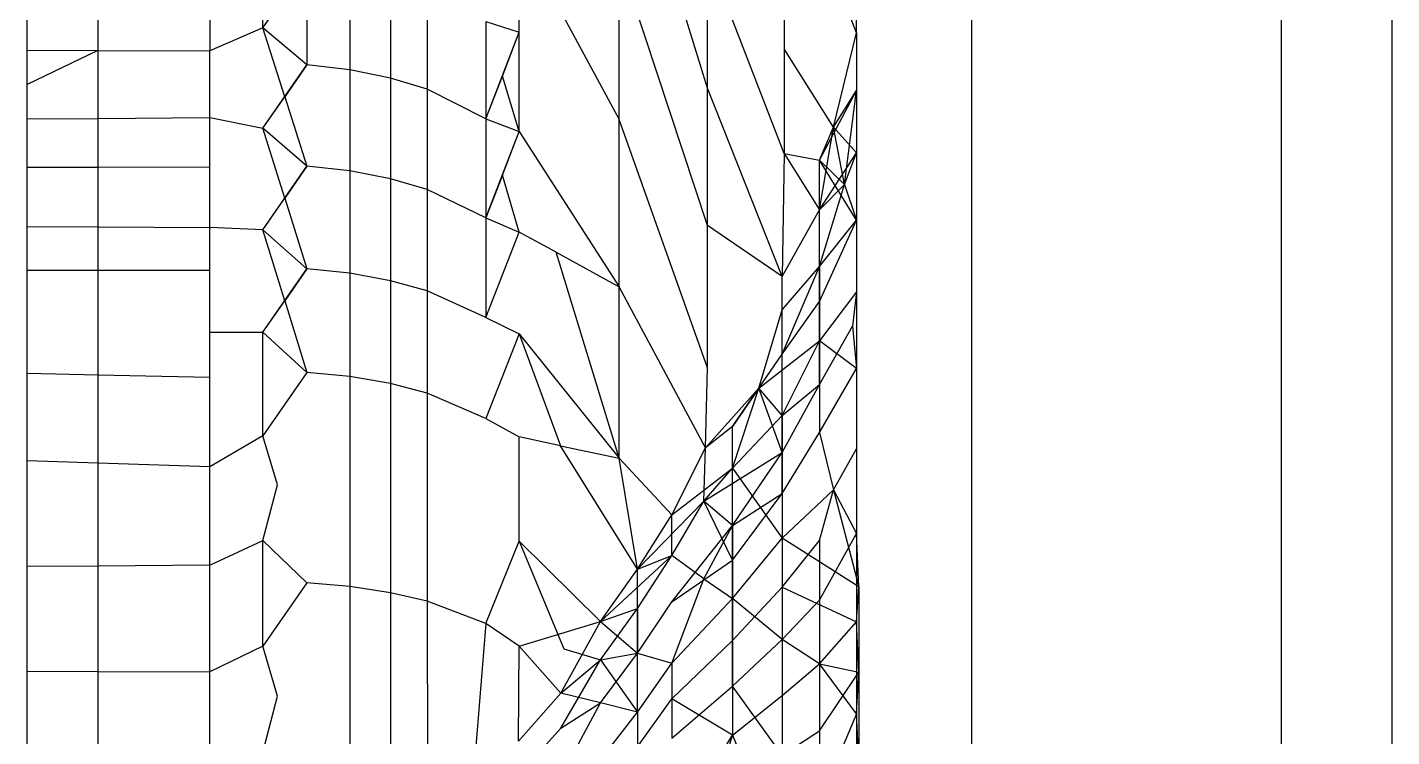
# Model space of a CAD drawing. Header units: inches. Extents: x 17 to 4615, y 5 to 3256.
# Drawn here: x 1650.593 to 1651.632, y 2418.413 to 2418.953 of the extents above; entities that cross this region are included whole.
import ezdxf

# ---------------------------------------------------------------- set-up
doc = ezdxf.new("R2010")
doc.units = ezdxf.units.IN
doc.header["$MEASUREMENT"] = 0

msp = doc.modelspace()

# ---------------------------------------------------------------- linework, layer by layer
for p, q in [((1651.6324, 2589.9496), (1651.6324, 2243.9862)), ((1651.5483, 2589.9138), (1651.5483, 2244.0227)), ((1651.3124, 2589.8133), (1651.3124, 2244.1249)), ((1651.1113, 2418.907), (1651.044, 2419.1259)), ((1650.7726, 2418.9527), (1650.7726, 2419.028)), ((1650.9679, 2418.9494), (1650.9679, 2419.0239)), ((1650.9679, 2419.0239), (1651.044, 2418.883)), ((1651.2247, 2418.949), (1651.2247, 2419.0249)), ((1650.5933, 2418.9358), (1650.5933, 2419.0167)), ((1650.6469, 2419.0167), (1650.647, 2418.9356)), ((1650.7324, 2419.0167), (1650.7324, 2418.9353)), ((1651.1113, 2418.907), (1651.1113, 2419.008)), ((1651.1697, 2418.8572), (1651.1113, 2419.008)), ((1651.1697, 2419.0127), (1651.1697, 2418.9369)), ((1651.2247, 2418.949), (1651.2011, 2419.0111)), ((1650.7726, 2418.9527), (1650.8063, 2419.0009)), ((1650.8063, 2419.0009), (1650.8063, 2418.9247)), ((1650.839, 2418.9969), (1650.839, 2418.9209)), ((1651.1113, 2418.8023), (1651.044, 2419.0064)), ((1651.044, 2418.883), (1651.044, 2419.0064)), ((1650.8699, 2418.9903), (1650.8699, 2418.9146)), ((1650.8979, 2418.9814), (1650.8979, 2418.9061)), ((1650.9425, 2418.9576), (1650.9425, 2418.8835)), ((1650.9425, 2418.9576), (1650.9679, 2418.9494)), ((1650.7726, 2418.9527), (1650.7324, 2418.9353)), ((1650.8063, 2418.9247), (1650.7726, 2418.9527)), ((1650.7894, 2418.9004), (1650.7726, 2418.9527)), ((1650.9425, 2418.8835), (1650.9679, 2418.9494)), ((1650.9551, 2418.9161), (1650.9679, 2418.9494)), ((1650.9679, 2418.8739), (1650.9679, 2418.9494)), ((1651.2073, 2418.8773), (1651.2247, 2418.949)), ((1651.2247, 2418.949), (1651.2247, 2418.9052)), ((1650.5933, 2418.9358), (1650.647, 2418.9356)), ((1650.5933, 2418.8836), (1650.5933, 2418.9358)), ((1650.647, 2418.9356), (1650.5933, 2418.9097)), ((1650.647, 2418.9356), (1650.7324, 2418.9353)), ((1650.647, 2418.9356), (1650.647, 2418.8839)), ((1650.7324, 2418.8845), (1650.7324, 2418.9353)), ((1651.1697, 2418.9369), (1651.1697, 2418.8572)), ((1651.2073, 2418.8773), (1651.1697, 2418.9369)), ((1650.7726, 2418.8764), (1650.8063, 2418.9247)), ((1650.8063, 2418.9247), (1650.7894, 2418.9004)), ((1650.839, 2418.9209), (1650.8063, 2418.9247)), ((1650.839, 2418.9209), (1650.839, 2418.8439)), ((1650.8699, 2418.9146), (1650.839, 2418.9209)), ((1650.8699, 2418.9146), (1650.8699, 2418.838)), ((1650.8979, 2418.9061), (1650.8699, 2418.9146)), ((1650.9425, 2418.8835), (1650.9551, 2418.9161)), ((1650.9679, 2418.8739), (1650.9551, 2418.9161)), ((1650.8979, 2418.9061), (1650.8979, 2418.8299)), ((1650.9425, 2418.8835), (1650.8979, 2418.9061)), ((1651.1113, 2418.8023), (1651.1113, 2418.907)), ((1651.1681, 2418.7637), (1651.1113, 2418.907)), ((1651.1966, 2418.8521), (1651.2247, 2418.9052)), ((1651.2073, 2418.8773), (1651.2247, 2418.9052)), ((1651.2157, 2418.8335), (1651.2247, 2418.9052)), ((1651.2247, 2418.9052), (1651.2247, 2418.8576)), ((1650.7726, 2418.8764), (1650.7894, 2418.9004)), ((1650.7894, 2418.9004), (1650.8063, 2418.8475)), ((1650.5933, 2418.8836), (1650.647, 2418.8839)), ((1650.5933, 2418.8465), (1650.5933, 2418.8836)), ((1650.647, 2418.8839), (1650.7324, 2418.8845)), ((1650.647, 2418.8839), (1650.647, 2418.8466)), ((1650.7324, 2418.8467), (1650.7324, 2418.8845)), ((1650.7324, 2418.8845), (1650.7726, 2418.8764)), ((1650.9425, 2418.8835), (1650.9425, 2418.8083)), ((1650.9425, 2418.8835), (1650.9679, 2418.8739)), ((1651.1113, 2418.6941), (1651.044, 2418.883)), ((1651.044, 2418.7558), (1651.044, 2418.883)), ((1650.8063, 2418.8475), (1650.7726, 2418.8764)), ((1650.7894, 2418.8232), (1650.7726, 2418.8764)), ((1650.9425, 2418.8083), (1650.9679, 2418.8739)), ((1650.9551, 2418.8408), (1650.9679, 2418.8739)), ((1650.9679, 2418.8739), (1651.044, 2418.7558)), ((1651.1966, 2418.8142), (1651.2073, 2418.8773)), ((1651.1966, 2418.8521), (1651.2073, 2418.8773)), ((1651.2157, 2418.8335), (1651.2073, 2418.8773)), ((1651.2247, 2418.8576), (1651.2073, 2418.8773)), ((1651.1697, 2418.8572), (1651.1681, 2418.7637)), ((1651.1697, 2418.8572), (1651.1966, 2418.8142)), ((1651.1697, 2418.8572), (1651.1966, 2418.8521)), ((1651.1966, 2418.8142), (1651.2247, 2418.8576)), ((1651.1966, 2418.8142), (1651.1966, 2418.8521)), ((1651.2247, 2418.8064), (1651.1966, 2418.8521)), ((1651.1966, 2418.8521), (1651.2157, 2418.8335)), ((1651.2157, 2418.8335), (1651.2247, 2418.8576)), ((1651.2247, 2418.8576), (1651.2247, 2418.8064)), ((1650.647, 2418.8466), (1650.5933, 2418.8465)), ((1650.5933, 2418.8016), (1650.5933, 2418.8465)), ((1650.7324, 2418.8467), (1650.647, 2418.8466)), ((1650.647, 2418.8466), (1650.647, 2418.8014)), ((1650.7324, 2418.801), (1650.7324, 2418.8467)), ((1650.7726, 2418.7992), (1650.8063, 2418.8475)), ((1650.8063, 2418.8475), (1650.7894, 2418.8232)), ((1650.839, 2418.8439), (1650.8063, 2418.8475)), ((1650.839, 2418.8439), (1650.839, 2418.7661)), ((1650.8699, 2418.838), (1650.839, 2418.8439)), ((1650.9551, 2418.8408), (1650.9425, 2418.8083)), ((1650.9679, 2418.7973), (1650.9551, 2418.8408)), ((1650.8699, 2418.838), (1650.8699, 2418.7604)), ((1650.8979, 2418.8299), (1650.8699, 2418.838)), ((1651.1966, 2418.7712), (1651.2157, 2418.8335)), ((1651.1966, 2418.8142), (1651.2157, 2418.8335)), ((1651.2157, 2418.8335), (1651.2247, 2418.8064)), ((1650.7726, 2418.7992), (1650.7894, 2418.8232)), ((1650.7894, 2418.8232), (1650.8063, 2418.7695)), ((1650.8979, 2418.8299), (1650.8979, 2418.7528)), ((1650.9425, 2418.8083), (1650.8979, 2418.8299)), ((1651.1681, 2418.7637), (1651.1966, 2418.8142)), ((1651.1966, 2418.7712), (1651.1966, 2418.8142)), ((1651.1966, 2418.7446), (1651.1966, 2418.8142)), ((1650.5933, 2418.8016), (1650.647, 2418.8014)), ((1650.5933, 2418.7681), (1650.5933, 2418.8016)), ((1650.647, 2418.8014), (1650.7324, 2418.801)), ((1650.647, 2418.8014), (1650.647, 2418.7681)), ((1650.7324, 2418.7681), (1650.7324, 2418.801)), ((1650.7726, 2418.7992), (1650.7324, 2418.801)), ((1650.8063, 2418.7695), (1650.7726, 2418.7992)), ((1650.7894, 2418.7452), (1650.7726, 2418.7992)), ((1650.9425, 2418.8083), (1650.9425, 2418.7324)), ((1650.9425, 2418.8083), (1650.9679, 2418.7973)), ((1651.1113, 2418.6941), (1651.1113, 2418.8023)), ((1651.1681, 2418.7637), (1651.1113, 2418.8023)), ((1651.1966, 2418.7446), (1651.2247, 2418.8064)), ((1651.1966, 2418.7712), (1651.2247, 2418.8064)), ((1651.2247, 2418.8064), (1651.2247, 2418.7518)), ((1650.9425, 2418.7324), (1650.9679, 2418.7973)), ((1650.9961, 2418.782), (1650.9679, 2418.7973)), ((1651.044, 2418.6253), (1650.9961, 2418.782)), ((1650.9961, 2418.782), (1651.044, 2418.7558)), ((1650.647, 2418.7681), (1650.5933, 2418.7681)), ((1650.5933, 2418.6897), (1650.5933, 2418.7681)), ((1650.7324, 2418.7681), (1650.647, 2418.7681)), ((1650.647, 2418.7681), (1650.647, 2418.6886)), ((1650.7324, 2418.7212), (1650.7324, 2418.7681)), ((1650.7726, 2418.7212), (1650.8063, 2418.7695)), ((1650.8063, 2418.7695), (1650.7894, 2418.7452)), ((1650.839, 2418.7661), (1650.8063, 2418.7695)), ((1651.1681, 2418.7046), (1651.1966, 2418.7712)), ((1651.1681, 2418.7383), (1651.1966, 2418.7712)), ((1651.1966, 2418.7712), (1651.1966, 2418.7446)), ((1651.1966, 2418.7146), (1651.1966, 2418.7712)), ((1650.839, 2418.7661), (1650.839, 2418.6874)), ((1650.8699, 2418.7604), (1650.839, 2418.7661)), ((1650.8699, 2418.7604), (1650.8699, 2418.6821)), ((1650.8979, 2418.7528), (1650.8699, 2418.7604)), ((1651.1681, 2418.7046), (1651.1681, 2418.7637)), ((1651.1681, 2418.7383), (1651.1681, 2418.7637)), ((1650.8979, 2418.7528), (1650.8979, 2418.6748)), ((1650.9425, 2418.7324), (1650.8979, 2418.7528)), ((1651.044, 2418.6253), (1651.044, 2418.7558)), ((1651.1098, 2418.6333), (1651.044, 2418.7558)), ((1651.2247, 2418.7518), (1651.1966, 2418.7146)), ((1651.2247, 2418.7518), (1651.2217, 2418.7259)), ((1651.2247, 2418.7518), (1651.2247, 2418.6937)), ((1650.7726, 2418.7212), (1650.7894, 2418.7452)), ((1650.7894, 2418.7452), (1650.8063, 2418.6906)), ((1651.1504, 2418.6787), (1651.1681, 2418.7383)), ((1651.1681, 2418.7046), (1651.1966, 2418.7446)), ((1651.1681, 2418.7046), (1651.1681, 2418.7383)), ((1651.1966, 2418.7446), (1651.1966, 2418.7146)), ((1651.1966, 2418.6814), (1651.1966, 2418.7446)), ((1650.9425, 2418.7324), (1650.9679, 2418.7199)), ((1650.7324, 2418.7212), (1650.7726, 2418.7212)), ((1650.7324, 2418.6867), (1650.7324, 2418.7212)), ((1650.7726, 2418.6423), (1650.7726, 2418.7212)), ((1650.7726, 2418.7212), (1650.8063, 2418.6906)), ((1650.9679, 2418.7199), (1650.9425, 2418.6555)), ((1650.9679, 2418.7199), (1651.044, 2418.6253)), ((1650.9679, 2418.7199), (1650.9995, 2418.6348)), ((1651.1966, 2418.6814), (1651.2217, 2418.7259)), ((1651.2217, 2418.7259), (1651.2247, 2418.6937)), ((1651.1504, 2418.6787), (1651.1966, 2418.7146)), ((1651.1681, 2418.6579), (1651.1966, 2418.7146)), ((1651.1966, 2418.7146), (1651.1966, 2418.6814)), ((1651.2247, 2418.6937), (1651.1966, 2418.7146)), ((1651.1305, 2418.6494), (1651.1681, 2418.7046)), ((1651.1504, 2418.6787), (1651.1681, 2418.7046)), ((1651.1681, 2418.6579), (1651.1681, 2418.7046)), ((1650.647, 2418.6886), (1650.5933, 2418.6897)), ((1650.5933, 2418.6233), (1650.5933, 2418.6897)), ((1650.7324, 2418.6867), (1650.647, 2418.6886)), ((1650.647, 2418.6886), (1650.6471, 2418.6215)), ((1650.7324, 2418.6187), (1650.7324, 2418.6867)), ((1650.8063, 2418.6906), (1650.7726, 2418.6423)), ((1650.839, 2418.6874), (1650.8063, 2418.6906)), ((1650.839, 2418.6874), (1650.839, 2418.5276)), ((1650.8699, 2418.6821), (1650.839, 2418.6874)), ((1651.1098, 2418.6333), (1651.1113, 2418.6941)), ((1651.1966, 2418.6449), (1651.2247, 2418.6937)), ((1651.2247, 2418.6937), (1651.2247, 2418.6325)), ((1650.8699, 2418.6821), (1650.8699, 2418.5229)), ((1650.8979, 2418.6748), (1650.8699, 2418.6821)), ((1650.8979, 2418.6748), (1650.8979, 2418.5166)), ((1650.9425, 2418.6555), (1650.8979, 2418.6748)), ((1651.1098, 2418.6333), (1651.1504, 2418.6787)), ((1651.1305, 2418.6178), (1651.1504, 2418.6787)), ((1651.1504, 2418.6787), (1651.1305, 2418.6494)), ((1651.1681, 2418.6298), (1651.1504, 2418.6787)), ((1651.1681, 2418.6579), (1651.1504, 2418.6787)), ((1651.1681, 2418.6298), (1651.1966, 2418.6814)), ((1651.1681, 2418.6579), (1651.1966, 2418.6814)), ((1651.1966, 2418.6814), (1651.1966, 2418.6449)), ((1650.9425, 2418.6555), (1650.9679, 2418.6415)), ((1651.1305, 2418.6178), (1651.1681, 2418.6579)), ((1651.1681, 2418.6579), (1651.1681, 2418.6298)), ((1651.1681, 2418.5986), (1651.1681, 2418.6579)), ((1651.1305, 2418.6494), (1651.1098, 2418.6333)), ((1651.1305, 2418.6178), (1651.1305, 2418.6494)), ((1651.1681, 2418.5986), (1651.1966, 2418.6449)), ((1651.1966, 2418.6449), (1651.2073, 2418.6012)), ((1650.7726, 2418.6423), (1650.7324, 2418.6187)), ((1650.7838, 2418.6052), (1650.7726, 2418.6423)), ((1650.9679, 2418.5623), (1650.9679, 2418.6415)), ((1650.9995, 2418.6348), (1650.9679, 2418.6415)), ((1650.9995, 2418.6348), (1651.044, 2418.6253)), ((1651.058, 2418.541), (1650.9995, 2418.6348)), ((1651.0843, 2418.5823), (1651.1098, 2418.6333)), ((1651.1085, 2418.5926), (1651.1098, 2418.6333)), ((1650.6471, 2418.6215), (1650.5933, 2418.6233)), ((1650.5933, 2418.5429), (1650.5933, 2418.6233)), ((1651.058, 2418.541), (1651.044, 2418.6253)), ((1651.0843, 2418.5823), (1651.044, 2418.6253)), ((1651.1085, 2418.5926), (1651.1681, 2418.6298)), ((1651.1305, 2418.5741), (1651.1681, 2418.6298)), ((1651.1681, 2418.6298), (1651.1681, 2418.5986)), ((1651.2073, 2418.6012), (1651.2247, 2418.6325)), ((1651.2247, 2418.6325), (1651.2247, 2418.5681)), ((1650.7324, 2418.6187), (1650.6471, 2418.6215)), ((1650.6471, 2418.6215), (1650.6471, 2418.5433)), ((1650.7324, 2418.544), (1650.7324, 2418.6187)), ((1651.0843, 2418.5823), (1651.1305, 2418.6178)), ((1651.1085, 2418.5926), (1651.1305, 2418.6178)), ((1651.1305, 2418.5741), (1651.1305, 2418.6178)), ((1651.1305, 2418.6178), (1651.1681, 2418.5644)), ((1650.7726, 2418.5627), (1650.7838, 2418.6052)), ((1651.058, 2418.541), (1651.1085, 2418.5926)), ((1651.0843, 2418.5512), (1651.1085, 2418.5926)), ((1651.1305, 2418.5478), (1651.1085, 2418.5926)), ((1651.1305, 2418.5741), (1651.1085, 2418.5926)), ((1651.1305, 2418.5478), (1651.1681, 2418.5986)), ((1651.1305, 2418.5741), (1651.1681, 2418.5986)), ((1651.1681, 2418.5644), (1651.2073, 2418.6012)), ((1651.1681, 2418.5986), (1651.1681, 2418.5644)), ((1651.1681, 2418.5986), (1651.1681, 2418.5273)), ((1651.1966, 2418.5628), (1651.2073, 2418.6012)), ((1651.2073, 2418.6012), (1651.2247, 2418.5681)), ((1651.2073, 2418.6012), (1651.2265, 2418.5275)), ((1651.058, 2418.541), (1651.0843, 2418.5823)), ((1651.0843, 2418.5512), (1651.0843, 2418.5823)), ((1651.0843, 2418.516), (1651.1305, 2418.5741)), ((1651.1085, 2418.5336), (1651.1305, 2418.5741)), ((1651.1305, 2418.5741), (1651.1305, 2418.5478)), ((1651.1305, 2418.5186), (1651.1305, 2418.5741)), ((1650.7324, 2418.544), (1650.7726, 2418.5627)), ((1650.7726, 2418.4824), (1650.7726, 2418.5627)), ((1650.7726, 2418.5627), (1650.8063, 2418.5305)), ((1650.9425, 2418.4996), (1650.9679, 2418.5623)), ((1650.9679, 2418.5623), (1651.002, 2418.4803)), ((1650.9679, 2418.5623), (1651.0298, 2418.5011)), ((1651.1305, 2418.5186), (1651.1681, 2418.5644)), ((1651.1681, 2418.5644), (1651.1681, 2418.5273)), ((1651.2265, 2418.5275), (1651.1681, 2418.5644)), ((1651.1681, 2418.5273), (1651.1966, 2418.5628)), ((1651.1966, 2418.5173), (1651.2247, 2418.5681)), ((1651.1966, 2418.5628), (1651.1966, 2418.5173)), ((1651.2247, 2418.5681), (1651.2247, 2418.5008)), ((1651.2265, 2418.5275), (1651.2247, 2418.5681)), ((1651.0298, 2418.5011), (1651.0843, 2418.5512)), ((1651.058, 2418.5109), (1651.0843, 2418.5512)), ((1651.058, 2418.541), (1651.0843, 2418.5512)), ((1651.1085, 2418.5336), (1651.0843, 2418.5512)), ((1650.6471, 2418.5433), (1650.5933, 2418.5429)), ((1650.5933, 2418.4632), (1650.5933, 2418.5429)), ((1650.7324, 2418.544), (1650.6471, 2418.5433)), ((1650.6471, 2418.5433), (1650.6471, 2418.4631)), ((1650.7324, 2418.4628), (1650.7324, 2418.544)), ((1651.0298, 2418.5011), (1651.058, 2418.541)), ((1651.058, 2418.5109), (1651.058, 2418.541)), ((1651.058, 2418.4769), (1651.058, 2418.541)), ((1651.0843, 2418.516), (1651.1305, 2418.5478)), ((1651.1305, 2418.5478), (1651.1305, 2418.5186)), ((1650.8063, 2418.5305), (1650.7726, 2418.4824)), ((1650.839, 2418.5276), (1650.8063, 2418.5305)), ((1651.0843, 2418.4695), (1651.1085, 2418.5336)), ((1651.1085, 2418.5336), (1651.1305, 2418.5186)), ((1650.839, 2418.5276), (1650.839, 2418.365)), ((1650.8699, 2418.5229), (1650.839, 2418.5276)), ((1650.8699, 2418.5229), (1650.8699, 2418.361)), ((1650.8979, 2418.5166), (1650.8699, 2418.5229)), ((1651.0843, 2418.4695), (1651.1305, 2418.5186)), ((1651.1305, 2418.4866), (1651.1681, 2418.5273)), ((1651.1305, 2418.5186), (1651.1305, 2418.4866)), ((1651.1305, 2418.4519), (1651.1305, 2418.5186)), ((1651.1681, 2418.4873), (1651.1305, 2418.5186)), ((1651.1681, 2418.5273), (1651.1681, 2418.4873)), ((1651.1681, 2418.5273), (1651.2247, 2418.5008)), ((1651.2247, 2418.5008), (1651.2265, 2418.5275)), ((1651.2265, 2418.5275), (1651.2265, 2418.4625)), ((1650.9425, 2418.4996), (1650.8979, 2418.5166)), ((1650.8979, 2418.5166), (1650.8981, 2418.3601)), ((1651.0298, 2418.472), (1651.058, 2418.5109)), ((1651.0298, 2418.5011), (1651.058, 2418.5109)), ((1651.058, 2418.4769), (1651.0843, 2418.516)), ((1651.058, 2418.5109), (1651.058, 2418.4769)), ((1651.1681, 2418.4873), (1651.1966, 2418.5173)), ((1651.1966, 2418.5173), (1651.1966, 2418.4689)), ((1650.9425, 2418.4996), (1650.9337, 2418.3902)), ((1650.9679, 2418.4823), (1650.9425, 2418.4996)), ((1650.9679, 2418.4823), (1651.0298, 2418.5011)), ((1650.9996, 2418.4465), (1651.0298, 2418.5011)), ((1651.0298, 2418.5011), (1651.058, 2418.4769)), ((1651.1966, 2418.4689), (1651.2247, 2418.5008)), ((1651.2247, 2418.5008), (1651.2247, 2418.4308)), ((1651.2265, 2418.4625), (1651.2247, 2418.5008)), ((1650.7726, 2418.4824), (1650.7324, 2418.4628)), ((1650.7838, 2418.4442), (1650.7726, 2418.4824)), ((1650.9675, 2418.41), (1650.9679, 2418.4823)), ((1650.9996, 2418.4465), (1650.9679, 2418.4823)), ((1651.002, 2418.4803), (1651.0298, 2418.472)), ((1651.1305, 2418.4866), (1651.0843, 2418.4423)), ((1651.1305, 2418.4519), (1651.1681, 2418.4873)), ((1651.1305, 2418.4866), (1651.1305, 2418.4519)), ((1651.1681, 2418.4873), (1651.1681, 2418.4447)), ((1651.1966, 2418.4689), (1651.1681, 2418.4873)), ((1650.9996, 2418.4199), (1651.0298, 2418.472)), ((1650.9996, 2418.4465), (1651.0298, 2418.472)), ((1651.0298, 2418.4391), (1651.058, 2418.4769)), ((1651.0298, 2418.472), (1651.058, 2418.4769)), ((1651.0298, 2418.472), (1651.058, 2418.4321)), ((1651.058, 2418.4769), (1651.0843, 2418.4695)), ((1651.058, 2418.4321), (1651.058, 2418.4769)), ((1651.058, 2418.4321), (1651.0843, 2418.4695)), ((1651.0843, 2418.4695), (1651.0843, 2418.4423)), ((1651.1681, 2418.4447), (1651.1966, 2418.4689)), ((1651.1966, 2418.4689), (1651.1966, 2418.4179)), ((1651.1966, 2418.4689), (1651.2265, 2418.4625)), ((1651.2247, 2418.4308), (1651.1966, 2418.4689)), ((1650.5933, 2418.4632), (1650.6471, 2418.4631)), ((1650.5933, 2418.3809), (1650.5933, 2418.4632)), ((1650.6471, 2418.4631), (1650.7324, 2418.4628)), ((1650.6471, 2418.4631), (1650.6471, 2418.3809)), ((1650.7324, 2418.3809), (1650.7324, 2418.4628)), ((1651.1966, 2418.4179), (1651.2265, 2418.4625)), ((1651.2247, 2418.4308), (1651.2265, 2418.4625)), ((1651.2265, 2418.4625), (1651.2265, 2418.3948)), ((1650.9675, 2418.41), (1650.9996, 2418.4465)), ((1651.0298, 2418.4391), (1650.9996, 2418.4465)), ((1651.0843, 2418.4124), (1651.1305, 2418.4519)), ((1651.1305, 2418.4519), (1651.1305, 2418.4145)), ((1651.1681, 2418.3994), (1651.1305, 2418.4519)), ((1650.7726, 2418.4014), (1650.7838, 2418.4442)), ((1650.9996, 2418.383), (1651.0298, 2418.4391)), ((1650.9996, 2418.4199), (1651.0298, 2418.4391)), ((1651.058, 2418.4321), (1651.0298, 2418.4391)), ((1651.058, 2418.4057), (1651.0843, 2418.4423)), ((1651.0843, 2418.4423), (1651.0843, 2418.4124)), ((1651.1305, 2418.4145), (1651.0843, 2418.4423)), ((1651.1305, 2418.4145), (1651.1681, 2418.4447)), ((1651.1681, 2418.4447), (1651.1681, 2418.3994)), ((1651.0298, 2418.3958), (1651.058, 2418.4321)), ((1651.058, 2418.4321), (1651.058, 2418.4057)), ((1651.2247, 2418.4308), (1651.1966, 2418.3644)), ((1651.2247, 2418.4308), (1651.2247, 2418.3581)), ((1651.2265, 2418.3948), (1651.2247, 2418.4308)), ((1650.9675, 2418.3843), (1650.9996, 2418.4199)), ((1651.1681, 2418.3994), (1651.1966, 2418.4179)), ((1651.1966, 2418.4179), (1651.1966, 2418.3644)), ((1651.1085, 2418.3793), (1651.1305, 2418.4145)), ((1651.1113, 2418.3511), (1651.1305, 2418.4145)), ((1651.1305, 2418.4145), (1651.1504, 2418.3654))]:
    msp.add_line(p, q)

doc.saveas('drawing.dxf')
